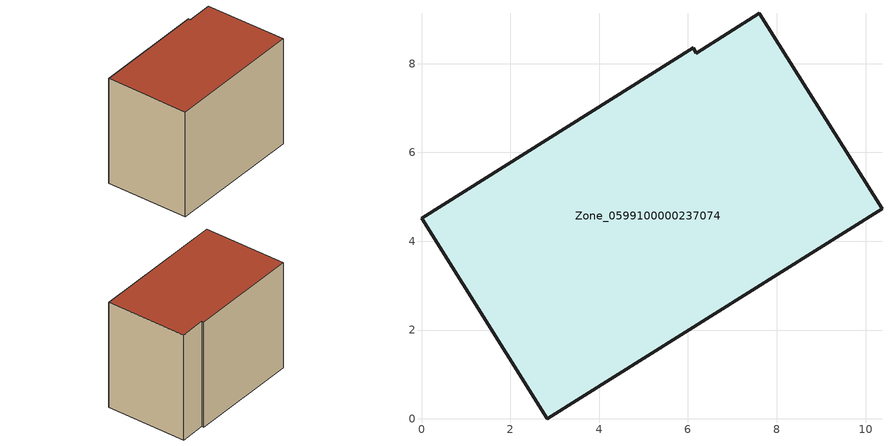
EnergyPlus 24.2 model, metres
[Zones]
Zone_0599100000237074
 floor ground (C_G): 2.83,0 0,4.52 6.12,8.36 6.19,8.24 7.61,9.14 10.37,4.73 z0
 wall outside (C_F): 10.37,4.73 7.61,9.14 6.19,8.24 6.12,8.36 0,4.52 2.83,0 10.37,4.73 z0:7.08
 roof outside (C_R): 0,4.52 2.83,0 10.37,4.73 7.61,9.14 6.19,8.24 6.12,8.36 z7.08
[BUILDING]
Pand.0599100000237074: North Axis=0; Terrain=City; Loads Convergence Tolerance Value=0.04; Temperature Convergence Tolerance Value=0.4; Solar Distribution=FullExterior; Maximum Number of Warmup Days=25; Minimum Number of Warmup Days=1
[Site:Location]
Rotterdam.The.Hague.AP_ZH_NLD Design_Conditions: Latitude=51.96; Longitude=4.45; Time Zone=1; Elevation=-4.5
[SITE:GROUNDTEMPERATURE:BUILDINGSURFACE]
18, 18, 18, 18, 18, 18, 18, 18, 18, 18, 18, 18
[MATERIAL] Thermal Absorptance=0.9; Solar Absorptance=0.7; Visible Absorptance=0.7
Name | Roughness | Thickness | Conductivity | Density | Specific Heat
G.TC.1946 | MediumSmooth | 0.15 | 1 | 540 | 1210
F.TC.1946 | Rough | 0.3 | 0.857143 | 1920 | 840
R.TC.1946 | MediumRough | 0.2 | 0.909091 | 1500 | 1000
[CONSTRUCTION]
C_G: G.TC.1946
C_F: F.TC.1946
C_R: R.TC.1946
[ZONE]
Zone_0599100000237074: Type=1; Multiplier=1; Ceiling Height=Autocalculate; Volume=Autocalculate; Floor Area=autocalculate; Part of Total Floor Area=Yes
[ZONEINFILTRATION:DESIGNFLOWRATE]
Infil_Zone_0599100000237074: Zone or ZoneList or Space or SpaceList=Zone_0599100000237074; Schedule=AlwaysOn; Design Flow Rate Calculation Method=Flow/Area; Flow Rate per Floor Area=0.003; Constant Term Coefficient=1; Temperature Term Coefficient=0; Velocity Term Coefficient=0; Velocity Squared Term Coefficient=0
[HVACTEMPLATE:ZONE:IDEALLOADSAIRSYSTEM]
Zone_0599100000237074: Maximum Heating Supply Air Temperature=50; Minimum Cooling Supply Air Temperature=13; Maximum Heating Supply Air Humidity Ratio=0.0156; Minimum Cooling Supply Air Humidity Ratio=0.0077; Heating Limit=NoLimit; Cooling Limit=NoLimit; Dehumidification Control Type=ConstantSensibleHeatRatio; Cooling Sensible Heat Ratio=0.7; Dehumidification Setpoint=60; Humidification Control Type=None; Humidification Setpoint=30; Outdoor Air Method=None; Outdoor Air Flow Rate per Person=0.00944; Outdoor Air Flow Rate per Zone Floor Area=0; Outdoor Air Flow Rate per Zone=0; Demand Controlled Ventilation Type=None; Outdoor Air Economizer Type=NoEconomizer; Heat Recovery Type=None; Sensible Heat Recovery Effectiveness=0.7; Latent Heat Recovery Effectiveness=0.65
[ZONECONTROL:THERMOSTAT]
ThermostatControl_Zone_0599100000237074: Zone or ZoneList=Zone_0599100000237074; Control Type Schedule=DualSetpointControlType; Control 1=Thermostat_Zone_0599100000237074; Temperature Difference Between Cutout And Setpoint=0
[THERMOSTATSETPOINT:DUALSETPOINT]
Thermostat_Zone_0599100000237074: Heating Setpoint Temperature Schedule=HeatingSetpoint_Zone_0599100000237074; Cooling Setpoint Temperature Schedule=CoolingSetpoint_Zone_0599100000237074
[SCHEDULE:COMPACT]
HeatingSetpoint_Zone_0599100000237074: Through: 12/31, For: AllDays, Until: 24:00, 21
CoolingSetpoint_Zone_0599100000237074: Through: 12/31, For: AllDays, Until: 24:00, 24
DualSetpointControlType: Through: 12/31, For: AllDays, Until: 24:00, 4
AlwaysOn: Through: 12/31, For: AllDays, Until: 24:00, 1
